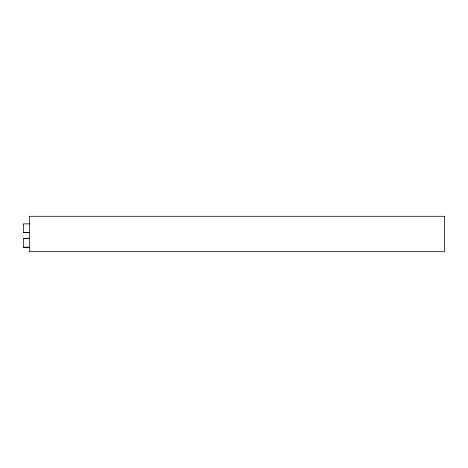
<?xml version="1.0" encoding="UTF-8"?>
<svg xmlns="http://www.w3.org/2000/svg" width="468" height="468" viewBox="0 0 468 468"><rect width="100%" height="100%" fill="white"/><g stroke="black" fill="none" stroke-linecap="round" stroke-linejoin="round"><path stroke-width="0.7" d="M29.385 223.868L24.131 223.868L23.845 224.184L23.564 223.862L23.4 224.956L23.4 232.649L29.385 232.66M23.4 232.637L29.385 232.637M29.385 247.303L23.4 247.303L29.385 247.297L23.4 247.303L23.564 238.516L23.845 238.838L24.131 238.516L29.385 238.516L24.131 238.522M444.6 216.292L29.385 216.292L29.385 251.708L444.6 251.708L444.6 216.292"/></g></svg>
